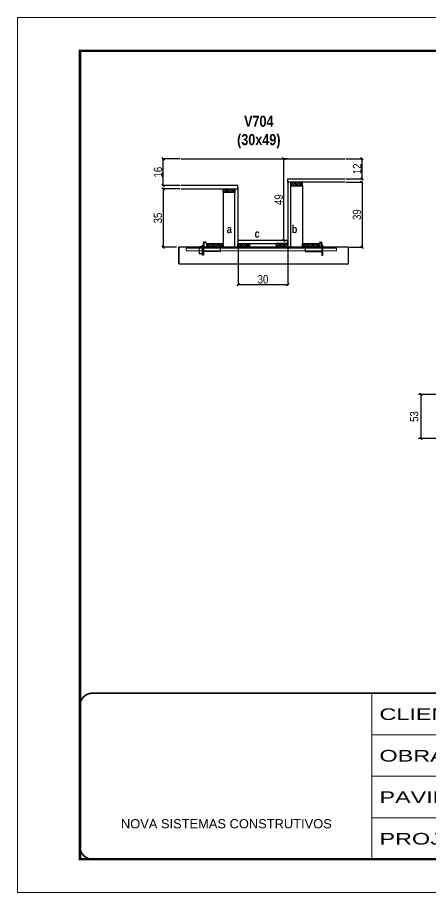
# Model space of a CAD drawing. Extents: x 13154 to 22413, y 1253 to 30260.
# Drawn here: x 17923 to 18419, y 27671 to 28721 of the extents above; entities that cross this region are included whole.
import ezdxf

# ---------------------------------------------------------------- set-up
doc = ezdxf.new("R2010")
doc.units = 0
doc.linetypes.add('CONTINUO', pattern=[0])
doc.linetypes.add('DASHED', pattern=[0.75, 0.5, -0.25])
for name, color, linetype in [('barrote', 251, 'Continuous'), ('COTA', 241, 'Continuous'), ('detalhes', 4, 'Continuous'), ('NOMENCLATURA', 7, 'Continuous'), ('Painéis', 200, 'Continuous'), ('presilha', 1, 'Continuous'), ('SARR_2.2x10', 60, 'Continuous'), ('SARR_2.2x7', 40, 'Continuous'), ('SARR_3.5x7', 81, 'Continuous')]:
    doc.layers.add(name, color=color, linetype=linetype)
for name, color, linetype, lineweight in [('CONCRETO', 251, 'Continuous', 25), ('Folhas', 255, 'Continuous', 9), ('SARRAFO DE PRESSAO', 251, 'DASHED', 9), ('SCO-___-LAJ', 2, 'Continuous', 0)]:
    doc.layers.add(name, color=color, linetype=linetype, lineweight=lineweight)
doc.styles.add('ARIAL', font='arial.ttf')
doc.styles.add('COTA TECNICA', font='techl___.ttf', dxfattribs={"height": 10})
doc.styles.add('COTA TECNICA 2X', font='techl___.ttf', dxfattribs={"height": 10})
doc.styles.add('TECNICA', font='techb___.ttf', dxfattribs={"height": 10})
doc.styles.add('Tecnologia', font='')
doc.styles.get('Tecnologia').set_extended_font_data('Forgotten Futurist')
doc.dimstyles.new('PAINEL', dxfattribs={"dimtxt": 10, "dimasz": 3, "dimexe": 3, "dimexo": 3, "dimgap": 3, "dimtad": 1, "dimdec": 1, "dimzin": 12, "dimdsep": 46, "dimtxsty": 'COTA TECNICA', "dimblk1": 'OBLIQUE', "dimblk2": 'OBLIQUE', "dimsah": 1, "dimcen": 0.9, "dimclrd": 4, "dimclre": 4, "dimclrt": 240, "dimadec": 1, "dimazin": 3, "dimtfac": 1, "dimtdec": 1, "dimtmove": 0, "dimatfit": 3, "dimfxl": 1, "dimtolj": 1, "dimtzin": 12, "dimarcsym": 0})
doc.dimstyles.new('SECAO', dxfattribs={"dimscale": 0.333333, "dimtxt": 5, "dimasz": 9, "dimexe": 3, "dimexo": 3, "dimgap": 3, "dimtad": 1, "dimdec": 1, "dimlfac": 0.5, "dimzin": 12, "dimdsep": 46, "dimtxsty": 'COTA TECNICA 2X', "dimblk1": 'OBLIQUE', "dimblk2": 'OBLIQUE', "dimsah": 1, "dimcen": 0.9, "dimclrd": 4, "dimclre": 4, "dimclrt": 240, "dimadec": 1, "dimazin": 3, "dimtfac": 1, "dimtdec": 1, "dimtmove": 0, "dimatfit": 3, "dimfxl": 1, "dimtolj": 1, "dimtzin": 12, "dimarcsym": 0})

# ---------------------------------------------------------------- blocks, each defined once
blk = doc.blocks.new('9999999999')
at = {"color": 30, "linetype": 'CONTINUO'}
for p, q in [((98564.6, 34230.2), (98564.6, 34429.4)), ((98564.6, 34379.6), (99584, 34379.6)), ((98564.6, 34329.8), (99488, 34329.8)), ((98564.6, 34280), (99488, 34280))]:
    blk.add_line(p, q, dxfattribs=at)
at = {"color": 30, "linetype": 'CONTINUO', "const_width": 2}
blk.add_lwpolyline([(99584, 34230.2), (99584, 34414.4, 0.414214), (99569, 34429.4), (98229, 34429.4, 0.414214), (98214, 34414.4), (98214, 34245.2, 0.414214), (98229, 34230.2), (99584, 34230.2)], format="xyb", dxfattribs=at)
at = {"layer": 'Folhas'}
blk.add_lwpolyline([(98139, 34190.2), (99624, 34190.2), (99624, 35240.2), (98139, 35240.2)], close=True, dxfattribs=at)
at = {"layer": 'Folhas', "color": 30, "const_width": 3}
blk.add_lwpolyline([(98214, 34230.2), (99584, 34230.2), (99584, 35200.2), (98214, 35200.2)], close=True, dxfattribs=at)
at = {"color": 7, "linetype": 'Continuous', "ltscale": 5, "style": 'ARIAL'}
blk.add_text('NOVA SISTEMAS CONSTRUTIVOS', height=11.059, dxfattribs=at).set_placement((98263.2, 34267.2))
at = {"layer": 'Folhas', "color": 7, "style": 'Tecnologia', "width": 1.5}
for s, p in [('CLIENTE:', (98573.7, 34397.2)), ('OBRA:', (98573.7, 34347.3)), ('PAVIMENTO:', (98573.7, 34297.5)), ('PROJETO:', (98573.7, 34247.7))]:
    blk.add_text(s, height=14, dxfattribs=at).set_placement(p)
blk = doc.blocks.new('PRESILHA METÁLICA 1')
at = {"layer": 'presilha'}
for p, q in [((7.5, 10.6), (7.5, 19.9)), ((12, 21), (8.6, 21)), ((9, 11.6), (9, 18.9)), ((12, 19.5), (9.6, 19.5)), ((12, 21), (12, 19.5)), ((0, 13), (6, 13)), ((0, 13), (0, 0)), ((6, 0), (0, 0)), ((6, 15.5), (7.5, 15.5)), ((6, -2.5), (6, 15.5)), ((6, 13), (6, 0)), ((7.5, 15.5), (7.5, -2.5)), ((37.5, 4.1), (7.5, 4.1)), ((37.5, 11), (9.6, 11)), ((37.5, 11), (37.5, 4.1)), ((7.5, -2.5), (6, -2.5))]:
    blk.add_line(p, q, dxfattribs=at)
for centre, radius, start, end in [((8.6, 19.9), 1.14, 90, 180), ((9.6, 18.9), 0.57, 90, 180), ((9.6, 11.6), 0.57, 180, 270)]:
    blk.add_arc(centre, radius, start, end, dxfattribs=at)
blk = doc.blocks.new('PRESILHA METÁLICA 2')
at = {"layer": 'presilha'}
for p, q in [((-5.2, 23.5), (-5.2, 22)), ((-5.2, 23.5), (-1.9, 23.5)), ((-5.2, 22), (-2.8, 22)), ((-2.2, 14.1), (-2.2, 21.4)), ((0.8, 18), (-0.8, 18)), ((-0.8, 18), (-0.8, 0)), ((-0.8, 14.6), (-0.8, 22.4)), ((0.8, 0), (0.8, 18)), ((-30.8, 13.5), (-30.8, 6.6)), ((-30.8, 13.5), (-2.8, 13.5)), ((-30.8, 6.6), (-0.8, 6.6)), ((-0.8, 0), (0.8, 0))]:
    blk.add_line(p, q, dxfattribs=at)
for centre, radius, start, end in [((-2.8, 21.4), 0.57, 0, 90), ((-1.9, 22.4), 1.14, 0, 90), ((-2.8, 14.1), 0.57, 270, 0)]:
    blk.add_arc(centre, radius, start, end, dxfattribs=at)
blk = doc.blocks.new('_Oblique')
at = {"color": 0, "linetype": 'ByBlock', "lineweight": -2}
blk.add_line((-0.5, -0.5), (0.5, 0.5), dxfattribs=at)
blk = doc.blocks.new('*D72')
at = {"layer": 'COTA', "color": 4, "lineweight": -2, "transparency": 16777216}
for p, q in [((18317.4, 28523), (18337.7, 28523)), ((18336.7, 28523), (18336.7, 28445)), ((18321.5, 28445), (18337.7, 28445))]:
    blk.add_line(p, q, dxfattribs=at)
at = {"layer": 'Defpoints', "color": 0, "transparency": 16777216}
for p in [(18316.4, 28523), (18320.5, 28445), (18336.7, 28445)]:
    blk.add_point(p, dxfattribs=at)
at = {"layer": 'COTA', "color": 4, "lineweight": -2, "transparency": 16777216, "xscale": 3, "yscale": 3, "zscale": 3}
for p, rotation in [((18336.7, 28523), 90), ((18336.7, 28445), 270)]:
    blk.add_blockref('_Oblique', p, dxfattribs=dict(at, rotation=rotation))
at = {"layer": 'COTA', "color": 240, "transparency": 16777216, "insert": (18330.5, 28484), "char_height": 10, "attachment_point": 5, "rotation": 90, "style": 'COTA TECNICA 2X'}
blk.add_mtext('\\A1;39', dxfattribs=at)
blk = doc.blocks.new('*D73')
at = {"layer": 'COTA', "color": 4, "lineweight": -2, "transparency": 16777216}
for p, q in [((18317.4, 28551), (18337.7, 28551)), ((18336.7, 28527), (18336.7, 28551)), ((18317.4, 28527), (18337.7, 28527))]:
    blk.add_line(p, q, dxfattribs=at)
at = {"layer": 'Defpoints', "color": 0, "transparency": 16777216}
for p in [(18316.4, 28551), (18336.7, 28551), (18316.4, 28527)]:
    blk.add_point(p, dxfattribs=at)
at = {"layer": 'COTA', "color": 4, "lineweight": -2, "transparency": 16777216, "xscale": 3, "yscale": 3, "zscale": 3}
for p, rotation in [((18336.7, 28551), 90), ((18336.7, 28527), 270)]:
    blk.add_blockref('_Oblique', p, dxfattribs=dict(at, rotation=rotation))
at = {"layer": 'COTA', "color": 240, "transparency": 16777216, "insert": (18330.7, 28539), "char_height": 10, "attachment_point": 5, "rotation": 90, "style": 'COTA TECNICA 2X'}
blk.add_mtext('\\A1;12', dxfattribs=at)
blk = doc.blocks.new('*D74')
at = {"layer": 'COTA', "color": 4, "lineweight": -2, "transparency": 16777216}
for p, q in [((18118, 28515), (18096.8, 28515)), ((18097.8, 28515), (18097.8, 28445)), ((18113.9, 28445), (18096.8, 28445))]:
    blk.add_line(p, q, dxfattribs=at)
at = {"layer": 'Defpoints', "color": 0, "transparency": 16777216}
for p in [(18119, 28515), (18097.8, 28445), (18114.9, 28445)]:
    blk.add_point(p, dxfattribs=at)
at = {"layer": 'COTA', "color": 4, "lineweight": -2, "transparency": 16777216, "xscale": 3, "yscale": 3, "zscale": 3}
for p, rotation in [((18097.8, 28515), 90), ((18097.8, 28445), 270)]:
    blk.add_blockref('_Oblique', p, dxfattribs=dict(at, rotation=rotation))
at = {"layer": 'COTA', "color": 240, "transparency": 16777216, "insert": (18091.5, 28480), "char_height": 10, "attachment_point": 5, "rotation": 90, "style": 'COTA TECNICA 2X'}
blk.add_mtext('\\A1;35', dxfattribs=at)
blk = doc.blocks.new('*D80')
at = {"layer": 'COTA', "color": 4, "lineweight": -2, "transparency": 16777216}
for p, q in [((18246.7, 28551), (18241.6, 28551)), ((18242.6, 28453), (18242.6, 28551)), ((18246.7, 28453), (18241.6, 28453))]:
    blk.add_line(p, q, dxfattribs=at)
at = {"layer": 'Defpoints', "color": 0, "transparency": 16777216}
for p in [(18242.6, 28551), (18247.7, 28551), (18247.7, 28453)]:
    blk.add_point(p, dxfattribs=at)
at = {"layer": 'COTA', "color": 4, "lineweight": -2, "transparency": 16777216, "xscale": 3, "yscale": 3, "zscale": 3}
for p, rotation in [((18242.6, 28551), 90), ((18242.6, 28453), 270)]:
    blk.add_blockref('_Oblique', p, dxfattribs=dict(at, rotation=rotation))
at = {"layer": 'COTA', "color": 240, "transparency": 16777216, "insert": (18236.5, 28502), "char_height": 10, "attachment_point": 5, "rotation": 90, "style": 'COTA TECNICA 2X'}
blk.add_mtext('\\A1;49', dxfattribs=at)
blk = doc.blocks.new('*D81')
at = {"layer": 'COTA', "color": 4, "lineweight": -2, "transparency": 16777216}
for p, q in [((18118, 28551), (18096.8, 28551)), ((18097.8, 28519), (18097.8, 28551)), ((18118, 28519), (18096.8, 28519))]:
    blk.add_line(p, q, dxfattribs=at)
at = {"layer": 'Defpoints', "color": 0, "transparency": 16777216}
for p in [(18097.8, 28551), (18119, 28551), (18119, 28519)]:
    blk.add_point(p, dxfattribs=at)
at = {"layer": 'COTA', "color": 4, "lineweight": -2, "transparency": 16777216, "xscale": 3, "yscale": 3, "zscale": 3}
for p, rotation in [((18097.8, 28551), 90), ((18097.8, 28519), 270)]:
    blk.add_blockref('_Oblique', p, dxfattribs=dict(at, rotation=rotation))
at = {"layer": 'COTA', "color": 240, "transparency": 16777216, "insert": (18091.7, 28535), "char_height": 10, "attachment_point": 5, "rotation": 90, "style": 'COTA TECNICA 2X'}
blk.add_mtext('\\A1;16', dxfattribs=at)
blk = doc.blocks.new('*D82')
at = {"layer": 'COTA', "color": 4, "lineweight": -2, "transparency": 16777216}
for p, q in [((18187.7, 28444), (18187.7, 28399.2)), ((18247.7, 28444), (18247.7, 28399.2)), ((18187.7, 28400.2), (18247.7, 28400.2))]:
    blk.add_line(p, q, dxfattribs=at)
at = {"layer": 'Defpoints', "color": 0, "transparency": 16777216}
for p in [(18187.7, 28445), (18247.7, 28445), (18247.7, 28400.2)]:
    blk.add_point(p, dxfattribs=at)
at = {"layer": 'COTA', "color": 4, "lineweight": -2, "transparency": 16777216, "xscale": 3, "yscale": 3, "zscale": 3, "rotation": 180}
blk.add_blockref('_Oblique', (18187.7, 28400.2), dxfattribs=at)
at = {"layer": 'COTA', "color": 4, "lineweight": -2, "transparency": 16777216, "xscale": 3, "yscale": 3, "zscale": 3}
blk.add_blockref('_Oblique', (18247.7, 28400.2), dxfattribs=at)
at = {"layer": 'COTA', "color": 240, "transparency": 16777216, "insert": (18217.7, 28406.4), "char_height": 10, "attachment_point": 5, "style": 'COTA TECNICA 2X'}
blk.add_mtext('\\A1;30', dxfattribs=at)
blk = doc.blocks.new('*D842')
at = {"layer": 'COTA', "color": 4, "lineweight": -2, "transparency": 16777216}
for p, q in [((18450.7, 28268.2), (18404.5, 28268.2)), ((18407.5, 28215.2), (18407.5, 28268.2)), ((18450.7, 28215.2), (18404.5, 28215.2))]:
    blk.add_line(p, q, dxfattribs=at)
at = {"layer": 'Defpoints', "color": 0, "transparency": 16777216}
for p in [(18407.5, 28268.2), (18453.7, 28268.2), (18453.7, 28215.2)]:
    blk.add_point(p, dxfattribs=at)
at = {"layer": 'COTA', "color": 4, "lineweight": -2, "transparency": 16777216, "xscale": 3, "yscale": 3, "zscale": 3}
for p, rotation in [((18407.5, 28268.2), 90), ((18407.5, 28215.2), 270)]:
    blk.add_blockref('_Oblique', p, dxfattribs=dict(at, rotation=rotation))
at = {"layer": 'COTA', "color": 240, "transparency": 16777216, "insert": (18399.3, 28241.7), "char_height": 10, "attachment_point": 5, "rotation": 90, "style": 'COTA TECNICA'}
blk.add_mtext('\\A1;53', dxfattribs=at)

msp = doc.modelspace()

# ---------------------------------------------------------------- hatches: boundary and pattern name
at = {"layer": 'SARR_2.2x10'}
h = msp.add_hatch(dxfattribs=at)
h.set_pattern_fill('ANSI31', color=256, scale=0.5, angle=90)
h.set_pattern_definition([(135, (51343.6121, -95067.1907), (-1.122532015, -1.122532015), [])])
h.paths.add_polyline_path([(18150.07, 28449.38), (18150.07, 28444.98), (18170.07, 28444.98), (18170.07, 28449.38)])
h = msp.add_hatch(dxfattribs=at)
h.set_pattern_fill('ANSI31', color=256, scale=0.5, angle=90)
h.set_pattern_definition([(135, (51458.8121, -95067.1907), (-1.122532015, -1.122532015), [])])
h.paths.add_polyline_path([(18265.27, 28449.38), (18265.27, 28444.98), (18285.27, 28444.98), (18285.27, 28449.38)])
at = {"layer": 'SARR_2.2x7'}
h = msp.add_hatch(dxfattribs=at)
h.set_pattern_fill('ANSI31', color=256, scale=0.5, angle=90)
h.set_pattern_definition([(135, (51379.6121, -94993.5907), (-1.122532015, -1.122532015), [])])
h.paths.add_polyline_path([(18251.27, 28522.98), (18251.27, 28518.58), (18265.27, 28518.58), (18265.27, 28522.98)])
h = msp.add_hatch(dxfattribs=at)
h.set_pattern_fill('ANSI31', color=256, scale=0.5, angle=90)
h.set_pattern_definition([(135, (51337.6121, -95001.5907), (-1.122532015, -1.122532015), [])])
h.paths.add_polyline_path([(18184.07, 28514.98), (18184.07, 28510.58), (18170.07, 28510.58), (18170.07, 28514.98)])
h = msp.add_hatch(dxfattribs=at)
h.set_pattern_fill('ANSI31', color=256, scale=0.5, angle=90)
h.set_pattern_definition([(135, (51423.2121, -95067.1907), (-1.122532015, -1.122532015), [])])
h.paths.add_polyline_path([(18201.67, 28444.98), (18201.67, 28449.38), (18187.67, 28449.38), (18187.67, 28444.98)])
h = msp.add_hatch(dxfattribs=at)
h.set_pattern_fill('ANSI31', color=256, scale=0.5, angle=90)
h.set_pattern_definition([(135, (51383.2121, -95067.1907), (-1.122532015, -1.122532015), [])])
h.paths.add_polyline_path([(18233.67, 28444.98), (18233.67, 28449.38), (18247.67, 28449.38), (18247.67, 28444.98)])

# ---------------------------------------------------------------- linework, layer by layer
at = {"layer": 'barrote'}
msp.add_lwpolyline([(18116.62, 28424.98), (18320.53, 28424.98), (18320.53, 28444.98), (18116.62, 28444.98)], close=True, dxfattribs=at)
at = {"layer": 'CONCRETO', "linetype": 'Continuous'}
msp.add_line((18118.97, 28550.98), (18316.37, 28550.98), dxfattribs=at)
at = {"layer": 'detalhes', "color": 250}
msp.add_line((18116.62, 28424.98), (18116.62, 28444.98), dxfattribs=at)
at = {"layer": 'Painéis', "linetype": 'Continuous', "elevation": 0}
for points in [[(18118.97, 28514.98), (18187.67, 28514.98), (18187.67, 28518.98), (18118.97, 28518.98)], [(18316.37, 28522.98), (18247.67, 28522.98), (18247.67, 28526.98), (18316.37, 28526.98)]]:
    msp.add_lwpolyline(points, dxfattribs=at)
at = {"layer": 'Painéis', "linetype": 'Continuous'}
for points in [[(18251.27, 28444.98), (18251.27, 28522.98), (18247.67, 28522.98), (18247.67, 28444.98)], [(18184.07, 28444.98), (18184.07, 28514.98), (18187.67, 28514.98), (18187.67, 28444.98)], [(18247.67, 28452.98), (18187.67, 28452.98), (18187.67, 28449.38), (18247.67, 28449.38)]]:
    msp.add_lwpolyline(points, close=True, dxfattribs=at)
at = {"layer": 'SARR_2.2x10'}
for points in [[(18150.07, 28449.38), (18170.07, 28449.38), (18170.07, 28444.98), (18150.07, 28444.98)], [(18265.27, 28449.38), (18285.27, 28449.38), (18285.27, 28444.98), (18265.27, 28444.98)]]:
    msp.add_lwpolyline(points, close=True, dxfattribs=at)
at = {"layer": 'SARR_2.2x7', "elevation": 0}
for points in [[(18265.27, 28522.98), (18251.27, 28522.98), (18251.27, 28518.58), (18265.27, 28518.58)], [(18170.07, 28514.98), (18184.07, 28514.98), (18184.07, 28510.58), (18170.07, 28510.58)]]:
    msp.add_lwpolyline(points, close=True, dxfattribs=at)
at = {"layer": 'SARR_2.2x7'}
for points in [[(18187.67, 28449.38), (18201.67, 28449.38), (18201.67, 28444.98), (18187.67, 28444.98)], [(18247.67, 28449.38), (18233.67, 28449.38), (18233.67, 28444.98), (18247.67, 28444.98)]]:
    msp.add_lwpolyline(points, close=True, dxfattribs=at)
at = {"layer": 'SARR_3.5x7'}
for points in [[(18251.27, 28518.58), (18265.27, 28518.58), (18265.27, 28444.98), (18251.27, 28444.98)], [(18184.07, 28510.58), (18170.07, 28510.58), (18170.07, 28444.98), (18184.07, 28444.98)]]:
    msp.add_lwpolyline(points, close=True, dxfattribs=at)
at = {"layer": 'SCO-___-LAJ', "color": 1}
msp.add_lwpolyline([(18125.62, 28443.65), (18305.89, 28443.65), (18305.89, 28440.45), (18125.62, 28440.45)], close=True, dxfattribs=at)

# ---------------------------------------------------------------- block references
at = {"layer": 'presilha', "xscale": 0.6666666666666666, "yscale": 0.6666666666666666, "zscale": 0.6666666666666666}
for name, p in [('PRESILHA METÁLICA 1', (18141.21, 28437.01)), ('PRESILHA METÁLICA 2', (18288.95, 28435.35))]:
    msp.add_blockref(name, p, dxfattribs=at)
at = {"layer": 'SARRAFO DE PRESSAO', "color": 6, "linetype": 'ByBlock'}
msp.add_blockref('9999999999', (-80216.1, -6519.61), dxfattribs=at)

# ---------------------------------------------------------------- texts
at = {"layer": 'detalhes', "style": 'TECNICA'}
for s, p in [('a', (18174.2, 28461.87)), ('b', (18252.17, 28461.86)), ('c', (18207.54, 28456.45))]:
    msp.add_text(s, height=9.6, dxfattribs=at).set_placement(p)
at = {"layer": 'NOMENCLATURA', "insert": (18212.67, 28602.67), "char_height": 13.2, "attachment_point": 2, "style": 'TECNICA'}
msp.add_mtext_dynamic_manual_height_columns('V704\\P(30x49)', width=300.2766, gutter_width=1, heights=[0], dxfattribs=at)

# ---------------------------------------------------------------- dimensions: what is measured, and where the dimension line sits
at = {"layer": 'COTA'}
for base, p1, p2, dimstyle, picture, middle in [((18097.76, 28550.98), (18118.97, 28518.98), (18118.97, 28550.98), 'SECAO', '*D81', (18091.65, 28534.98)), ((18242.6, 28550.98), (18247.67, 28452.98), (18247.67, 28550.98), 'SECAO', '*D80', (18236.5, 28501.98)), ((18336.72, 28550.98), (18316.37, 28526.98), (18316.37, 28550.98), 'SECAO', '*D73', (18330.66, 28538.98)), ((18336.72, 28444.98, 0), (18316.37, 28522.98), (18320.49, 28444.98, 0), 'SECAO', '*D72', (18330.47, 28483.98, 0)), ((18097.76, 28444.98, 0), (18118.97, 28514.98), (18114.86, 28444.98, 0), 'SECAO', '*D74', (18091.54, 28479.98, 0)), ((18407.49, 28268.2), (18453.71, 28215.2), (18453.71, 28268.2), 'PAINEL', '*D842', (18399.27, 28241.7))]:
    dim = msp.add_linear_dim(base=base, p1=p1, p2=p2, angle=90, dimstyle=dimstyle, dxfattribs=at)
    dim.commit()
    dim.dimension.update_dxf_attribs({"geometry": picture, "text_midpoint": middle})
dim = msp.add_linear_dim(base=(18247.67, 28400.15), p1=(18187.67, 28444.98), p2=(18247.67, 28444.98), dimstyle='SECAO', dxfattribs=at)
dim.commit()
dim.dimension.update_dxf_attribs({"geometry": '*D82', "text_midpoint": (18217.67, 28406.37)})

doc.saveas('drawing.dxf')
